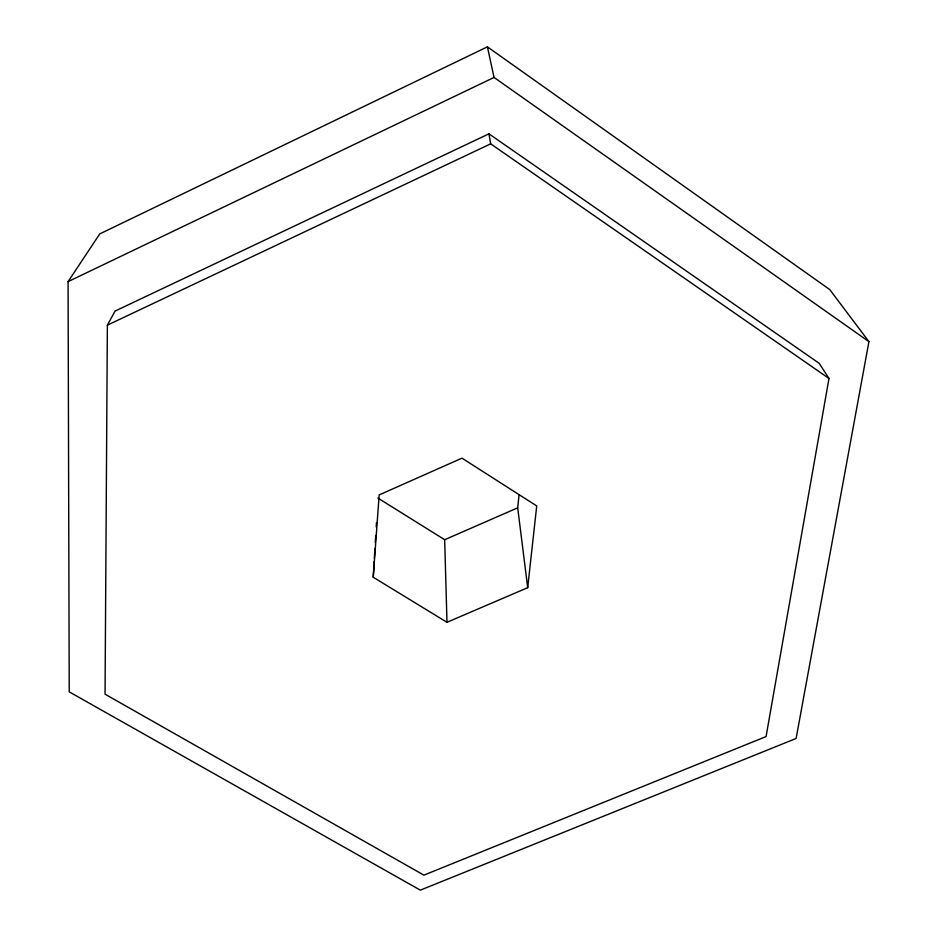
<?xml version="1.0" encoding="UTF-8"?>
<svg xmlns="http://www.w3.org/2000/svg" width="937" height="937" viewBox="0 0 937 937"><rect width="100%" height="100%" fill="white"/><g stroke="black" fill="none" stroke-linecap="round" stroke-linejoin="round"><path stroke-width="1.41" d="M107.368 325.162L105.049 694.188L423.911 875.146L766.068 736.564L828.987 378.466L819.266 363.392L488.938 133.827L115.04 311.096L107.368 325.162L490.66 143.841L828.987 378.466M373.231 577.239L379.157 494.923L461.964 458.158L536.725 505.933L527.695 587.686L446.984 622.285L373.231 577.239L374.168 561.404M374.332 558.522L374.941 548.45M375.28 542.699L375.702 535.495M376.217 526.863L376.475 522.541M527.695 587.686L517.692 507.831L519.063 494.806M868.927 341.642L796.11 738.461L420.338 890.15L69.221 691.857L68.073 281.627L99.744 233.922L487.404 46.85L829.784 289.603L868.927 341.642L494.045 77.443L487.404 46.85M68.073 281.627L494.045 77.443M377.927 498.086L444.665 539.724L517.692 507.831M488.938 133.827L490.66 143.841M444.665 539.724L446.984 622.285"/></g></svg>
